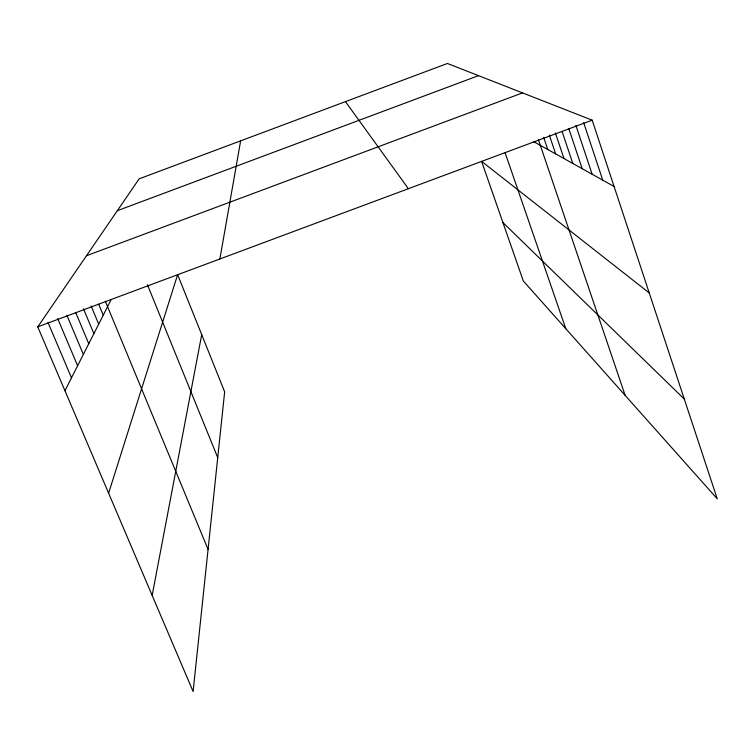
<?xml version="1.0" encoding="UTF-8"?>
<svg xmlns="http://www.w3.org/2000/svg" width="755" height="755" viewBox="0 0 755 755"><rect width="100%" height="100%" fill="white"/><g stroke="black" fill="none" stroke-linecap="round" stroke-linejoin="round"><path stroke-width="1.13" d="M219.875 258.974L240.637 140.855M152.161 595.421L201.708 334.644M108.616 493.194L177.633 274.65L224.66 391.836L193.11 691.523L37.75 326.877L139.165 178.822L447.432 63.477L592.184 120.177L717.25 498.838L523.319 280.983L481.577 161.334L649.243 292.931M64.949 390.731L111.042 299.782M117.336 210.692L478.519 75.651M86.485 255.737L522.517 92.893M37.75 326.877L592.184 120.177M533.445 141.506L614.089 186.504M502.953 222.593L684.294 399.065M345.45 101.632L408.38 188.703M47.999 322.461L71.489 377.83M57.682 318.582L77.614 365.75M75.774 312.721L88.769 343.723M67.006 315.533L83.361 354.406M83.494 308.804L93.875 333.663M98.726 304.284L103.246 315.165M91.1 305.917L98.688 324.15M105.322 301.236L208.069 549.404M147.423 284.711L217.733 457.634M505.057 152.576L565.806 328.718M538.428 139.76L625.149 395.384M549.31 135.079L555.661 153.897M543.685 137.41L547.781 149.509M562.069 131.427L572.818 163.476M555.359 132.88L563.994 158.55M568.751 128.473L582.19 168.705M583.672 122.621L602.764 180.181M575.876 125.377L592.156 174.263"/></g></svg>
